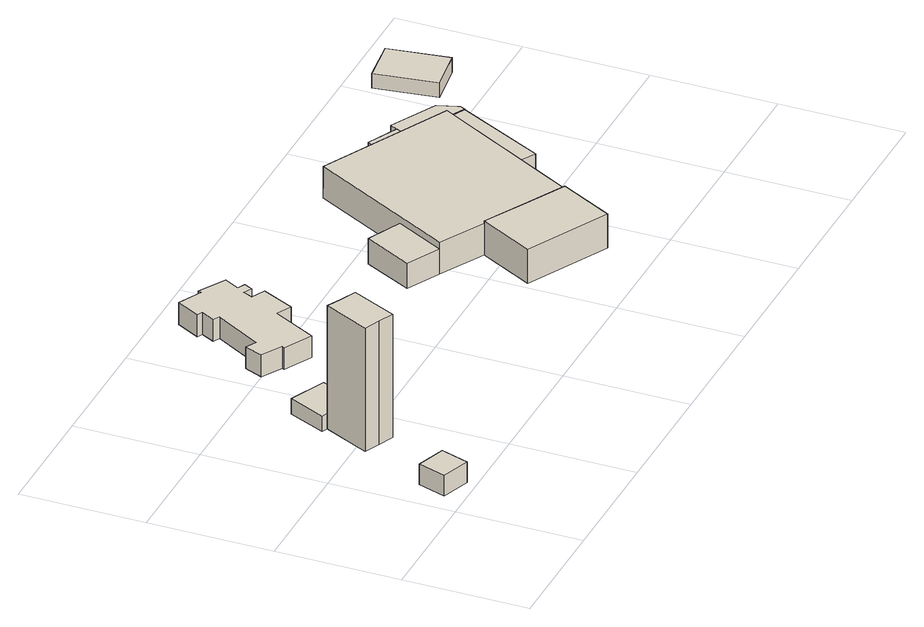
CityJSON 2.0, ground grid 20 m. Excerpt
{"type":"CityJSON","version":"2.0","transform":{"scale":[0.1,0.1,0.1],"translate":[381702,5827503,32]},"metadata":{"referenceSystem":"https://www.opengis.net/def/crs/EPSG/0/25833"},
"CityObjects":{
"building1":{"type":"Building","attributes":{"Gemeindeschluessel":"11000012","BezugspunktDach":"2200","function":"31001_2523","measuredHeight":3.5,"storeysAboveGround":1},"address":[{"country":"Germany","locality":"Berlin","thoroughfareNumber":"71 (4)","thoroughfareName":"Schwarzer Weg"}],"geometry":[{"type":"Solid","lod":"1","boundaries":[[[[0,1,2,3]],[[4,5,6,7]],[[4,7,3,2]],[[5,4,2,1]],[[6,5,1,0]],[[7,6,0,3]]]]}]},
"building2":{"type":"Building","attributes":{"Gemeindeschluessel":"11000012","BezugspunktDach":"2200","function":"31001_2723","measuredHeight":22.28,"storeysAboveGround":1},"address":[{"country":"Germany","locality":"Berlin","thoroughfareNumber":"71 (3)","thoroughfareName":"Schwarzer Weg"}],"geometry":[{"type":"Solid","lod":"1","boundaries":[[[[8,9,10,11,12,13]],[[14,15,16,17,18,19]],[[14,19,13,12]],[[15,14,12,11]],[[16,15,11,10]],[[17,16,10,9]],[[18,17,9,8]],[[19,18,8,13]]]]}]},
"building3":{"type":"Building","attributes":{"Gemeindeschluessel":"11000012","BezugspunktDach":"2200","function":"31001_2463","measuredHeight":2.59,"storeysAboveGround":1},"address":[{"country":"Germany","locality":"Berlin","thoroughfareNumber":"71 (2)","thoroughfareName":"Schwarzer Weg"}],"geometry":[{"type":"Solid","lod":"1","boundaries":[[[[20,21,22,23,24]],[[25,26,16,14,27]],[[25,27,24,23]],[[26,25,23,22]],[[16,26,22,21]],[[14,16,21,20]],[[27,14,20,24]]]]}]},
"building4":{"type":"Building","attributes":{"Gemeindeschluessel":"11000012","BezugspunktDach":"2200","function":"31001_1010","measuredHeight":3.66,"storeysAboveGround":1},"address":[{"country":"Germany","locality":"Berlin","thoroughfareNumber":"71 (1)","thoroughfareName":"Schwarzer Weg"}],"geometry":[{"type":"Solid","lod":"1","boundaries":[[[[28,29,30,31,32,33,34,35,36,37,38,39,40,41,42,43,44,45,46,47,48,49]],[[50,51,52,53,54,55,56,57,58,59,60,61,62,63,64,65,66,67,68,69,70,71]],[[50,71,49,48]],[[51,50,48,47]],[[52,51,47,46]],[[53,52,46,45]],[[54,53,45,44]],[[55,54,44,43]],[[56,55,43,42]],[[57,56,42,41]],[[58,57,41,40]],[[59,58,40,39]],[[60,59,39,38]],[[61,60,38,37]],[[62,61,37,36]],[[63,62,36,35]],[[64,63,35,34]],[[65,64,34,33]],[[66,65,33,32]],[[67,66,32,31]],[[68,67,31,30]],[[69,68,30,29]],[[70,69,29,28]],[[71,70,28,49]]]]}]},
"building5":{"type":"Building","attributes":{"Gemeindeschluessel":"11000012","function":"31001_2081"},"address":[{"country":"Germany","locality":"Berlin","thoroughfareNumber":"71","thoroughfareName":"Schwarzer Weg"}],"children":["building5-1","building5-2","building5-3","building5-4","building5-5","building5-6"]},
"building5-1":{"type":"BuildingPart","attributes":{"BezugspunktDach":"2200","measuredHeight":6.6,"storeysAboveGround":1},"parents":["building5"],"geometry":[{"type":"MultiSurface","lod":"1","boundaries":[[[72,73,74,75]],[[76,77,78,79]],[[76,79,75,74]],[[80,81,82,81,83,84,76,74,73]],[[78,85,86,87,73,72]],[[79,88,89,75]],[[84,83,81,90]],[[77,90,82,81,80]],[[77,87,86,85]],[[91,92,89,88]],[[78,72,92,91]]]}]},
"building5-2":{"type":"BuildingPart","attributes":{"BezugspunktDach":"2200","measuredHeight":4.29,"storeysAboveGround":1},"parents":["building5"],"geometry":[{"type":"Solid","lod":"1","boundaries":[[[[81,93,94,83]],[[95,96,90,84]],[[95,84,83,94]],[[96,95,94,93]],[[90,96,93,81]],[[84,90,81,83]]]]}]},
"building5-3":{"type":"BuildingPart","attributes":{"BezugspunktDach":"2200","measuredHeight":4.29,"storeysAboveGround":1},"parents":["building5"],"geometry":[{"type":"MultiSurface","lod":"1","boundaries":[[[97,98,99,100,81]],[[101,102,103,104,90]],[[101,90,96,93,100]],[[102,101,100,99]],[[103,102,99,98]],[[104,103,98,97]],[[87,105,97,80,77]],[[81,93,96,90]],[[77,80,81,90]],[[104,105,87,77]]]}]},
"building5-4":{"type":"BuildingPart","attributes":{"BezugspunktDach":"2200","measuredHeight":4.76,"storeysAboveGround":1},"parents":["building5"],"geometry":[{"type":"Solid","lod":"1","boundaries":[[[[106,105,87,86]],[[77,104,107,85]],[[107,104,105,106]],[[85,107,106,86]],[[77,85,86,87]],[[104,77,87,105]]]]}]},
"building5-5":{"type":"BuildingPart","attributes":{"BezugspunktDach":"2200","measuredHeight":6.71,"storeysAboveGround":1},"parents":["building5"],"geometry":[{"type":"MultiSurface","lod":"1","boundaries":[[[108,109,110,111,112]],[[88,91,78,113,114]],[[88,114,112,111]],[[92,89,111,110]],[[78,72,92,91,110,109]],[[113,78,109,108]],[[114,113,108,112]],[[91,115,88,89,92]],[[91,92,72,78]]]}]},
"building5-6":{"type":"BuildingPart","attributes":{"BezugspunktDach":"2200","measuredHeight":4.42,"storeysAboveGround":1},"parents":["building5"],"geometry":[{"type":"Solid","lod":"1","boundaries":[[[[116,117,118,119,120]],[[121,122,123,79,124]],[[121,124,120,119]],[[122,121,119,118]],[[123,122,118,117]],[[79,123,117,116]],[[124,79,116,120]]]]}]},
"building6":{"type":"Building","attributes":{"name":"Rettungsstation","Gemeindeschluessel":"11000012","BezugspunktDach":"2200","function":"31001_3070","measuredHeight":2.49,"storeysAboveGround":1},"address":[{"country":"Germany","locality":"Berlin","thoroughfareNumber":"69","thoroughfareName":"Schwarzer Weg"}],"geometry":[{"type":"Solid","lod":"1","boundaries":[[[[125,126,127,128]],[[129,130,131,132]],[[129,132,128,127]],[[130,129,127,126]],[[131,130,126,125]],[[132,131,125,128]]]]}]}
},
"vertices":[
[50,3,59],[65,48,59],[18,64,59],[3,19,59],[18,64,24],[65,48,24],[50,3,24],[3,19,24],
[96,160,234],[121,149,234],[155,222,234],[130,233,234],[106,245,234],[70,171,234],[106,245,24],[130,233,24],[155,222,24],[121,149,24],[96,160,24],[70,171,24],
[106,245,50],[155,222,50],[182,283,50],[123,309,50],[96,249,50],[123,309,24],[182,283,24],[96,249,24],
[228,367,64],[226,363,64],[271,339,64],[308,409,64],[332,397,64],[357,449,64],[335,460,64],[342,475,64],[355,468,64],[362,482,64],[350,488,64],[363,512,64],[320,537,64],[318,532,64],[280,551,64],[259,513,64],[268,509,64],[257,487,64],[267,481,64],[224,406,64],[207,415,64],[195,386,64],[207,415,27],[224,406,27],[267,481,27],[257,487,27],[268,509,27],[259,513,27],[280,551,27],[318,532,27],[320,537,27],[363,512,27],[350,488,27],[362,482,27],[355,468,27],[342,475,27],[335,460,27],[357,449,27],[332,397,27],[308,409,27],[271,339,27],[226,363,27],[228,367,27],[195,386,27],
[762,149,77],[891,388,77],[682,494,77],[557,259,77],[682,494,23],[891,388,23],[762,149,23],[557,259,23],[891,388,66],[824,422,66],[824,422,29],[775,447,66],[775,447,23],[817,250,23],[817,250,65],[891,388,65],[630,220,23],[630,220,77],[824,422,23],[696,184,23],[696,184,77],
[833,442,66],[784,466,66],[784,466,23],[833,442,23],
[921,373,66],[925,381,66],[914,415,66],[839,454,66],[839,454,23],[914,415,23],[925,381,23],[921,373,23],[921,373,65],
[850,232,65],[850,232,23],
[716,63,81],[762,149,81],[696,184,81],[630,220,81],[583,132,81],[716,63,23],[583,132,23],[650,209,23],
[557,259,66],[590,293,66],[599,339,66],[543,365,66],[503,287,66],[543,365,23],[599,339,23],[590,293,23],[503,287,23],
[1028,457,28],[1098,467,28],[1084,566,28],[1014,557,28],[1084,566,3],[1098,467,3],[1028,457,3],[1014,557,3]
]}
